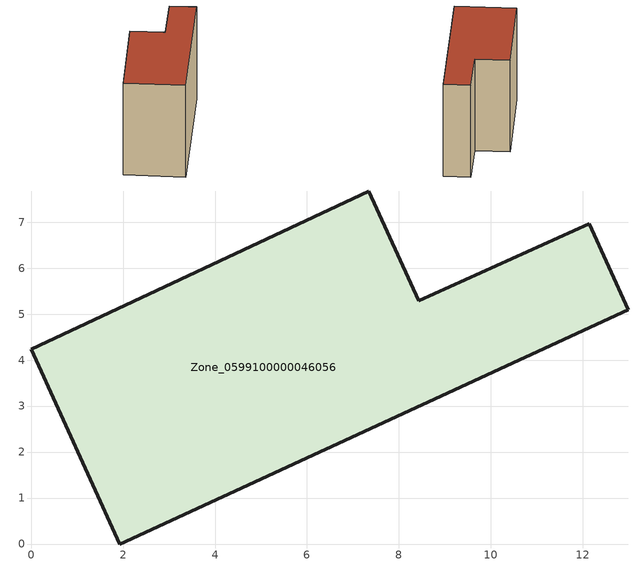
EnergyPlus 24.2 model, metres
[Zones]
Zone_0599100000046056
 floor ground (C_G): 1.93,0 0,4.24 7.34,7.68 8.43,5.29 12.14,6.97 12.99,5.1 z0
 wall outside (C_F): 1.93,0 12.99,5.1 12.14,6.97 8.43,5.29 7.34,7.68 0,4.24 1.93,0 z0:7.71
 roof outside (C_R): 0,4.24 1.93,0 12.99,5.1 12.14,6.97 8.43,5.29 7.34,7.68 z7.71
[BUILDING]
Pand.0599100000046056: North Axis=0; Terrain=City; Loads Convergence Tolerance Value=0.04; Temperature Convergence Tolerance Value=0.4; Solar Distribution=FullExterior; Maximum Number of Warmup Days=25; Minimum Number of Warmup Days=1
[Site:Location]
Rotterdam.The.Hague.AP_ZH_NLD Design_Conditions: Latitude=51.96; Longitude=4.45; Time Zone=1; Elevation=-4.5
[SITE:GROUNDTEMPERATURE:BUILDINGSURFACE]
18, 18, 18, 18, 18, 18, 18, 18, 18, 18, 18, 18
[MATERIAL] Thermal Absorptance=0.9; Solar Absorptance=0.7; Visible Absorptance=0.7
Name | Roughness | Thickness | Conductivity | Density | Specific Heat
G.TC.1946 | MediumSmooth | 0.15 | 1 | 540 | 1210
F.TC.1946 | Rough | 0.3 | 0.857143 | 1920 | 840
R.TC.1946 | MediumRough | 0.2 | 0.909091 | 1500 | 1000
[CONSTRUCTION]
C_G: G.TC.1946
C_F: F.TC.1946
C_R: R.TC.1946
[ZONE]
Zone_0599100000046056: Type=1; Multiplier=1; Ceiling Height=Autocalculate; Volume=Autocalculate; Floor Area=autocalculate; Part of Total Floor Area=Yes
[ZONEINFILTRATION:DESIGNFLOWRATE]
Infil_Zone_0599100000046056: Zone or ZoneList or Space or SpaceList=Zone_0599100000046056; Schedule=AlwaysOn; Design Flow Rate Calculation Method=Flow/Area; Flow Rate per Floor Area=0.003; Constant Term Coefficient=1; Temperature Term Coefficient=0; Velocity Term Coefficient=0; Velocity Squared Term Coefficient=0
[HVACTEMPLATE:ZONE:IDEALLOADSAIRSYSTEM]
Zone_0599100000046056: Maximum Heating Supply Air Temperature=50; Minimum Cooling Supply Air Temperature=13; Maximum Heating Supply Air Humidity Ratio=0.0156; Minimum Cooling Supply Air Humidity Ratio=0.0077; Heating Limit=NoLimit; Cooling Limit=NoLimit; Dehumidification Control Type=ConstantSensibleHeatRatio; Cooling Sensible Heat Ratio=0.7; Dehumidification Setpoint=60; Humidification Control Type=None; Humidification Setpoint=30; Outdoor Air Method=None; Outdoor Air Flow Rate per Person=0.00944; Outdoor Air Flow Rate per Zone Floor Area=0; Outdoor Air Flow Rate per Zone=0; Demand Controlled Ventilation Type=None; Outdoor Air Economizer Type=NoEconomizer; Heat Recovery Type=None; Sensible Heat Recovery Effectiveness=0.7; Latent Heat Recovery Effectiveness=0.65
[ZONECONTROL:THERMOSTAT]
ThermostatControl_Zone_0599100000046056: Zone or ZoneList=Zone_0599100000046056; Control Type Schedule=DualSetpointControlType; Control 1=Thermostat_Zone_0599100000046056; Temperature Difference Between Cutout And Setpoint=0
[THERMOSTATSETPOINT:DUALSETPOINT]
Thermostat_Zone_0599100000046056: Heating Setpoint Temperature Schedule=HeatingSetpoint_Zone_0599100000046056; Cooling Setpoint Temperature Schedule=CoolingSetpoint_Zone_0599100000046056
[SCHEDULE:COMPACT]
HeatingSetpoint_Zone_0599100000046056: Through: 12/31, For: AllDays, Until: 24:00, 21
CoolingSetpoint_Zone_0599100000046056: Through: 12/31, For: AllDays, Until: 24:00, 24
DualSetpointControlType: Through: 12/31, For: AllDays, Until: 24:00, 4
AlwaysOn: Through: 12/31, For: AllDays, Until: 24:00, 1
